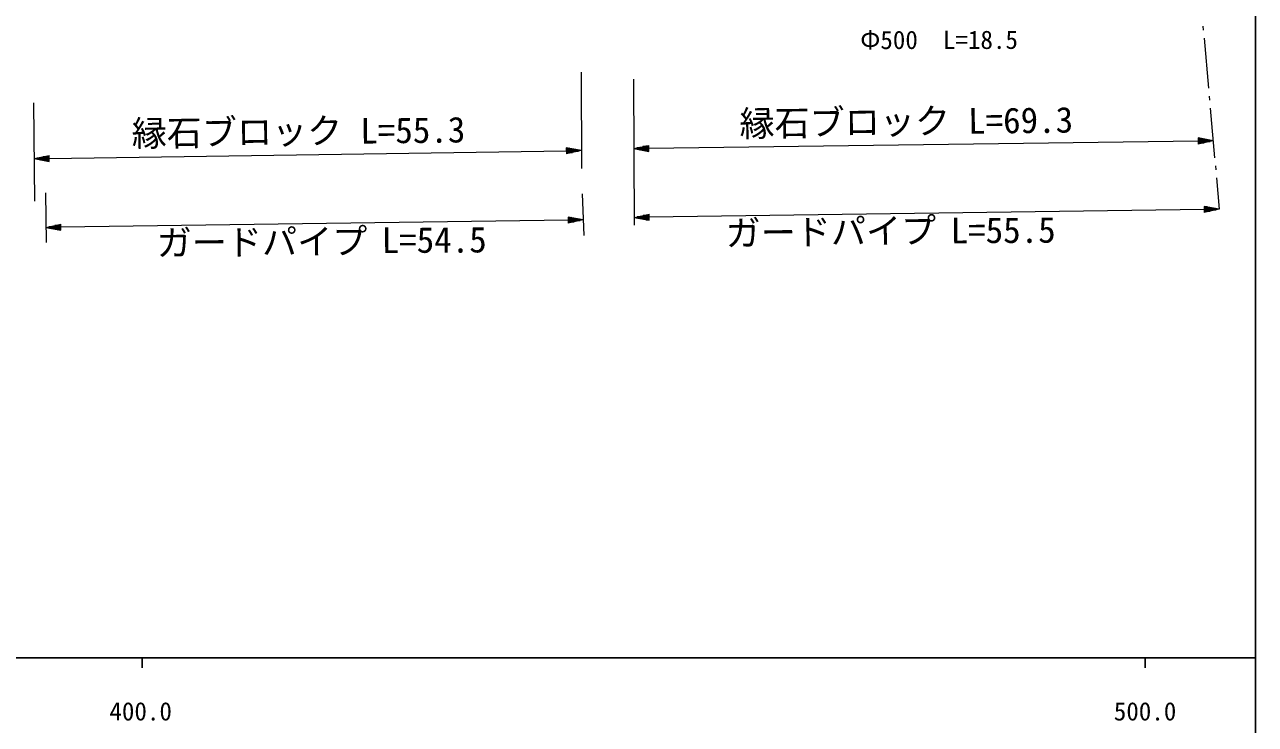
# Model space of a CAD drawing. Units: millimetres, scale not verified. Extents: x 40000 to 680000, y 20000 to 380000.
# Drawn here: x 456272 to 579000, y 198357 to 268136 of the extents above; entities that cross this region are included whole.
import ezdxf
from ezdxf.enums import TextEntityAlignment as Align

# ---------------------------------------------------------------- set-up
doc = ezdxf.new("R2010")
doc.units = ezdxf.units.MM
doc.header["$LTSCALE"] = 1000
for name, color, linetype, lineweight in [('M-BGD-HTXT', 7, 'Continuous', 13), ('M-STR-HTXT', 7, 'Continuous', 13), ('M-TTL-BAND', 7, 'Continuous', 25)]:
    doc.layers.add(name, color=color, linetype=linetype, lineweight=lineweight)
doc.styles.add('ＭＳ ゴシック', font='')
doc.styles.get('ＭＳ ゴシック').set_extended_font_data('MS Gothic')

msp = doc.modelspace()

# ---------------------------------------------------------------- linework, layer by layer
at = {"layer": 'M-BGD-HTXT'}
for p, q in [((573772, 267987), (573807, 267589)), ((573878, 266792), (574319, 261811)), ((574389, 261014), (574425, 260616)), ((574495, 259819), (574936, 254839)), ((575007, 254042), (575042, 253643)), ((575112, 252846), (575388, 249735))]:
    msp.add_line(p, q, dxfattribs=at)
at = {"layer": 'M-STR-HTXT'}
for p, q in [((511753, 263383), (511796, 253780)), ((516985, 262688), (517046, 248149)), ((457156, 260339), (457272, 250525)), ((573301, 256530), (518514, 255796)), ((574800, 256550), (573297, 256830)), ((573297, 256830), (573305, 256230)), ((573597, 256774), (573297, 256770)), ((573298, 256710), (573898, 256718)), ((574199, 256662), (573299, 256650)), ((573300, 256590), (574500, 256606)), ((574800, 256550), (573301, 256530)), ((574800, 256550), (573305, 256230)), ((458722, 254792), (510288, 255555)), ((511788, 255577), (510284, 255855)), ((510284, 255855), (510292, 255255)), ((510584, 255799), (510285, 255795)), ((510285, 255735), (510885, 255744)), ((511186, 255688), (510286, 255675)), ((510287, 255615), (511487, 255633)), ((511788, 255577), (510288, 255555)), ((510289, 255495), (511489, 255513)), ((511190, 255448), (510290, 255435)), ((510291, 255375), (510891, 255384)), ((511788, 255577), (510292, 255255)), ((510592, 255319), (510292, 255315)), ((517014, 255776), (518510, 256096)), ((517014, 255776), (518514, 255796)), ((517014, 255776), (518518, 255496)), ((518514, 255856), (517314, 255840)), ((518515, 255736), (517315, 255720)), ((517613, 255904), (518513, 255916)), ((517616, 255664), (518516, 255676)), ((518512, 255976), (517912, 255968)), ((518517, 255616), (517917, 255608)), ((518211, 256032), (518511, 256036)), ((518218, 255552), (518518, 255556)), ((518518, 255496), (518510, 256096)), ((573301, 256470), (574501, 256486)), ((574202, 256422), (573302, 256410)), ((573303, 256350), (573903, 256358)), ((573604, 256294), (573304, 256290)), ((457222, 254770), (458717, 255092)), ((457222, 254770), (458722, 254792)), ((457222, 254770), (458726, 254492)), ((458721, 254852), (457521, 254834)), ((458723, 254732), (457523, 254714)), ((457820, 254899), (458720, 254912)), ((457824, 254659), (458723, 254672)), ((458719, 254972), (458119, 254963)), ((458724, 254612), (458124, 254603)), ((458418, 255027), (458718, 255032)), ((458425, 254547), (458725, 254552)), ((458726, 254492), (458717, 255092)), ((458351, 251372), (458410, 246423)), ((511873, 251257), (512034, 247108)), ((517043, 248904), (518539, 249225)), ((518240, 249161), (518540, 249165)), ((518547, 248625), (518539, 249225)), ((573888, 249713), (518543, 248925)), ((575388, 249735), (573884, 250013)), ((573884, 250013), (573892, 249413)), ((574185, 249958), (573885, 249953)), ((573885, 249893), (574485, 249902)), ((574786, 249846), (573886, 249833)), ((573887, 249773), (575087, 249790)), ((575388, 249735), (573888, 249713)), ((573889, 249653), (575089, 249670)), ((574790, 249606), (573890, 249593)), ((573891, 249533), (574491, 249542)), ((574191, 249478), (573891, 249473)), ((575388, 249735), (573892, 249413)), ((458392, 247908), (459888, 248229)), ((458392, 247908), (459892, 247929)), ((459891, 247989), (458691, 247972)), ((458991, 248036), (459890, 248049)), ((459890, 248109), (459290, 248101)), ((459589, 248165), (459889, 248169)), ((459896, 247629), (459888, 248229)), ((510473, 248642), (459892, 247929)), ((511973, 248663), (510469, 248942)), ((510469, 248942), (510478, 248342)), ((510770, 248886), (510470, 248882)), ((510471, 248822), (511071, 248831)), ((511372, 248775), (510472, 248762)), ((510473, 248702), (511672, 248719)), ((511973, 248663), (510473, 248642)), ((510474, 248582), (511674, 248599)), ((511375, 248535), (510475, 248522)), ((510476, 248462), (511076, 248471)), ((510777, 248406), (510477, 248402)), ((511973, 248663), (510478, 248342)), ((517043, 248904), (518543, 248925)), ((517043, 248904), (518547, 248625)), ((518542, 248985), (517342, 248968)), ((518544, 248865), (517344, 248848)), ((517642, 249032), (518541, 249045)), ((517645, 248792), (518545, 248805)), ((518541, 249105), (517941, 249096)), ((518546, 248745), (517946, 248736)), ((518247, 248681), (518547, 248685)), ((458392, 247908), (459896, 247629)), ((459893, 247869), (458693, 247852)), ((458994, 247796), (459894, 247809)), ((459895, 247749), (459295, 247741)), ((459596, 247685), (459896, 247689))]:
    msp.add_line(p, q, dxfattribs=at)
at = {"layer": 'M-TTL-BAND'}
for p, q in [((579000, 20000), (579000, 370000)), ((40000, 205000), (579000, 205000)), ((468000, 205000), (468000, 204000)), ((568000, 205000), (568000, 204000))]:
    msp.add_line(p, q, dxfattribs=at)

# ---------------------------------------------------------------- texts
at = {"layer": 'M-STR-HTXT', "style": 'ＭＳ ゴシック'}
msp.add_text('Φ500\u3000L=18.5', height=1833, rotation=0.078, dxfattribs=at).set_placement((547461, 266619), align=Align.MIDDLE_CENTER)
for s, rotation, p in [('縁石ブロック', 0.818, (466975, 255226)), ('縁石ブロック', 0.818, (527586, 256209)), ('L=69.3', 0.684, (550377, 256480)), ('L=55.3', 0.684, (489767, 255496)), ('ガードパイプ', 0.833, (526202, 245289)), ('ガードパイプ', 0.531, (469465, 244317)), ('L=54.5', 0.375, (491888, 244583)), ('L=55.5', 0.375, (548624, 245555))]:
    msp.add_text(s, height=2566, rotation=rotation, dxfattribs=at).set_placement(p, align=Align.BOTTOM_LEFT)
at = {"layer": 'M-TTL-BAND', "style": 'ＭＳ ゴシック'}
for s, p in [('400.0', (467844, 198195)), ('500.0', (568000, 198195))]:
    msp.add_text(s, height=1833, dxfattribs=at).set_placement(p, align=Align.BOTTOM_CENTER)

doc.saveas('drawing.dxf')
